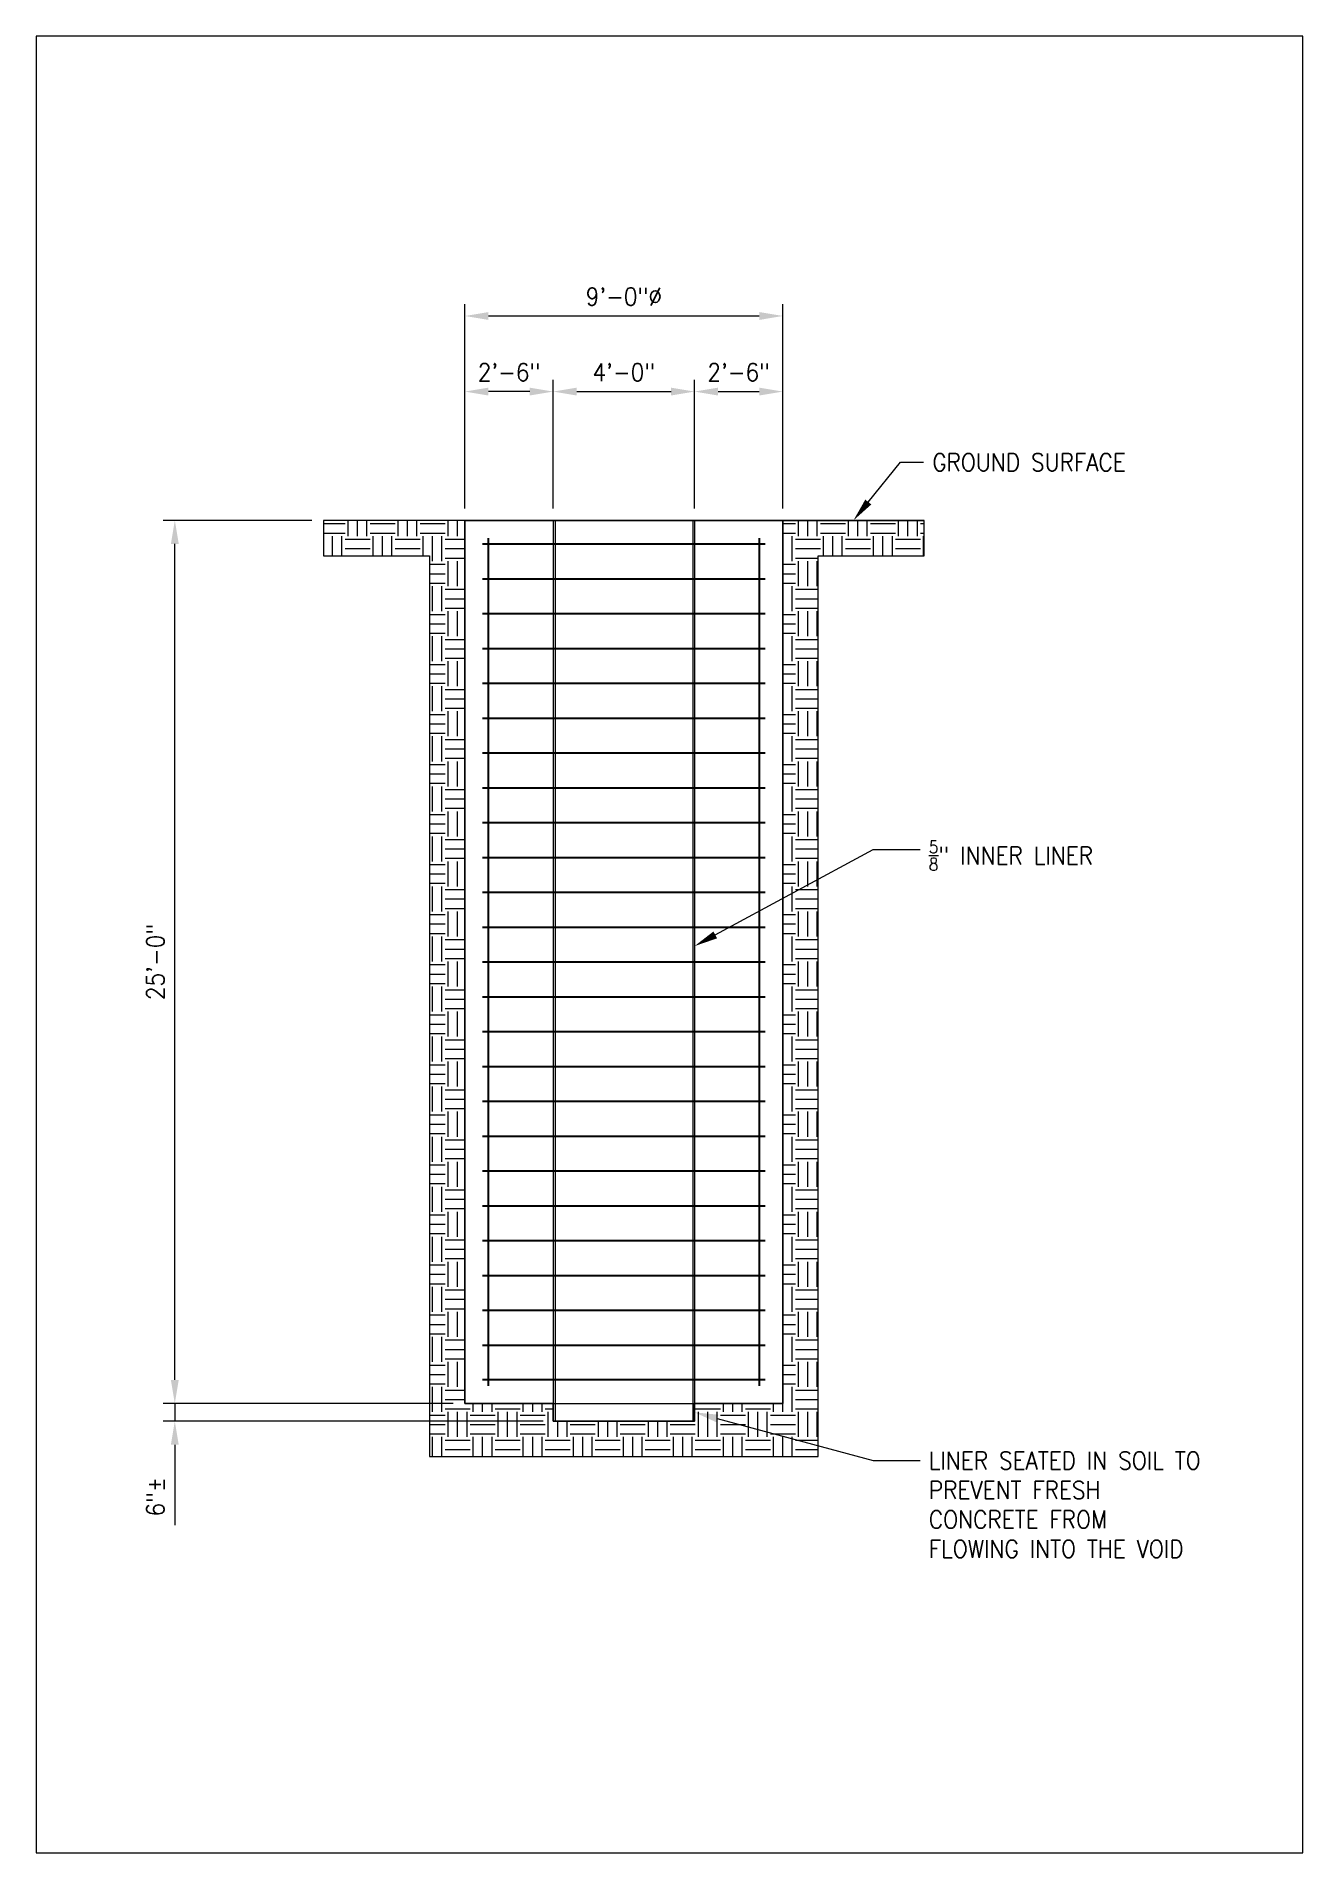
# Paper-space layout 'elevation' of a CAD drawing. Header units: inches. Extents: x 1.05 to 7.78, y 0.51 to 10.15.
# The model-space entities are those that its viewports show. They can reach past a viewport. Long polylines and large blocks are cut down to what shows.
import ezdxf
from ezdxf import colors
from ezdxf.entities.mleader import LeaderData, LeaderLine
from ezdxf.math import Vec2, Vec3

# ---------------------------------------------------------------- set-up
doc = ezdxf.new("R2010")
doc.units = ezdxf.units.IN
doc.header["$LTSCALE"] = 0.25
doc.header["$MEASUREMENT"] = 0
doc.linetypes.add('HIDDEN2', pattern=[0.1875, 0.125, -0.0625])
doc.layers.get('Defpoints').update_dxf_attribs({"lineweight": 18})
for name, color, linetype, lineweight in [('S-CONC', 11, 'Continuous', 25), ('S-CONC-HIDD', 1, 'HIDDEN2', 5), ('S-DIMS', 5, 'Continuous', 20), ('S-GRAD', 23, 'Continuous', 20), ('S-PATT', 8, 'Continuous', 5), ('S-RBAR', 6, 'Continuous', 30), ('S-TEXT', 7, 'Continuous', 20)]:
    doc.layers.add(name, color=color, linetype=linetype, lineweight=lineweight)
doc.layers.add('S-PATT-BOUN', color=125, linetype='Continuous', lineweight=5, plot=False)
doc.styles.add('3-32RS', font='ROMANS.shx', dxfattribs={"width": 0.9, "height": 0.09375})
doc.dimstyles.new('TECO-3_32', dxfattribs={"dimscale": 0, "dimtxt": 0.09375, "dimasz": 0.125, "dimexe": 0.0625, "dimexo": 0.0625, "dimgap": 0.046875, "dimtad": 1, "dimdec": 4, "dimzin": 3, "dimdsep": 46, "dimlunit": 4, "dimtxsty": '3-32RS', "dimcen": 0.125, "dimclrd": 256, "dimclre": 256, "dimclrt": 256, "dimadec": 0, "dimazin": 0, "dimtfac": 1, "dimtdec": 4, "dimtmove": 0, "dimatfit": 3, "dimfxl": 1, "dimtfill": 1, "dimtolj": 1, "dimtzin": 0, "dimlwd": 20, "dimlwe": 20, "dimarcsym": 0})

# ---------------------------------------------------------------- blocks, each defined once
blk = doc.blocks.new('*D36')
at = {"layer": 'Defpoints', "color": 0, "transparency": 16777216}
for p in [(1.7889, 7.5818), (2.5789, 7.5818), (3.3289, 2.8943)]:
    blk.add_point(p, dxfattribs=at)
at = {"layer": 'S-DIMS', "lineweight": 20, "transparency": 16777216}
for p, q in [((2.5164, 7.5818), (1.7264, 7.5818)), ((1.7889, 3.0193), (1.7889, 7.4568)), ((3.2664, 2.8943), (1.7264, 2.8943))]:
    blk.add_line(p, q, dxfattribs=at)
at = {"layer": 'S-DIMS', "transparency": 16777216}
for points in [[(1.768, 7.4568), (1.8097, 7.4568), (1.7889, 7.5818)], [(1.768, 3.0193), (1.8097, 3.0193), (1.7889, 2.8943)]]:
    blk.add_solid(points, dxfattribs=at)
at = {"layer": 'S-DIMS', "transparency": 16777216, "insert": (1.6862, 5.238), "char_height": 0.09375, "attachment_point": 5, "rotation": 90, "style": '3-32RS', "bg_fill": 3, "box_fill_scale": 1.25, "bg_fill_color": 256, "bg_fill_true_color": 13158600, "bg_fill_transparency": 0}
blk.add_mtext('\\A1;25\'-0"', dxfattribs=at)
blk = doc.blocks.new('*D37')
at = {"layer": 'Defpoints', "color": 0, "transparency": 16777216}
for p in [(5.0164, 8.6665), (3.3289, 7.5818), (5.0164, 7.5818)]:
    blk.add_point(p, dxfattribs=at)
at = {"layer": 'S-DIMS', "lineweight": 20, "transparency": 16777216}
for p, q in [((3.3289, 7.6443), (3.3289, 8.729)), ((5.0164, 7.6443), (5.0164, 8.729)), ((3.4539, 8.6665), (4.8914, 8.6665))]:
    blk.add_line(p, q, dxfattribs=at)
at = {"layer": 'S-DIMS', "transparency": 16777216}
for points in [[(3.4539, 8.6873), (3.4539, 8.6456), (3.3289, 8.6665)], [(4.8914, 8.6873), (4.8914, 8.6456), (5.0164, 8.6665)]]:
    blk.add_solid(points, dxfattribs=at)
at = {"layer": 'S-DIMS', "transparency": 16777216, "insert": (4.1727, 8.7691), "char_height": 0.09375, "attachment_point": 5, "style": '3-32RS', "bg_fill": 3, "box_fill_scale": 1.25, "bg_fill_color": 256, "bg_fill_true_color": 13158600, "bg_fill_transparency": 0}
blk.add_mtext('\\A1;9\'-0"%%C', dxfattribs=at)
blk = doc.blocks.new('*D38')
at = {"layer": 'Defpoints', "color": 0, "transparency": 16777216}
for p in [(3.3289, 2.8943), (1.7889, 2.8005), (3.8074, 2.8005)]:
    blk.add_point(p, dxfattribs=at)
at = {"layer": 'S-DIMS', "lineweight": 20, "transparency": 16777216}
for p, q in [((1.7889, 3.0193), (1.7889, 3.1443)), ((3.2664, 2.8943), (1.7264, 2.8943)), ((1.7889, 2.8943), (1.7889, 2.8005)), ((3.7449, 2.8005), (1.7264, 2.8005)), ((1.7889, 2.6755), (1.7889, 2.2479))]:
    blk.add_line(p, q, dxfattribs=at)
at = {"layer": 'S-DIMS', "transparency": 16777216}
for points in [[(1.768, 3.0193), (1.8097, 3.0193), (1.7889, 2.8943)], [(1.768, 2.6755), (1.8097, 2.6755), (1.7889, 2.8005)]]:
    blk.add_solid(points, dxfattribs=at)
at = {"layer": 'S-DIMS', "transparency": 16777216, "insert": (1.6862, 2.3992), "char_height": 0.09375, "attachment_point": 5, "rotation": 90, "style": '3-32RS', "bg_fill": 3, "box_fill_scale": 1.25, "bg_fill_color": 256, "bg_fill_true_color": 13158600, "bg_fill_transparency": 0}
blk.add_mtext('\\A1;6"%%P', dxfattribs=at)
blk = doc.blocks.new('*D39')
at = {"layer": 'Defpoints', "color": 0, "transparency": 16777216}
for p in [(3.3289, 7.5818), (3.7977, 7.5818)]:
    blk.add_point(p, dxfattribs=at)
at = {"layer": 'S-DIMS', "lineweight": 20, "transparency": 16777216}
for p, q in [((3.3289, 7.6443), (3.3289, 8.3277)), ((3.7977, 7.6443), (3.7977, 8.3277)), ((3.6727, 8.2652), (3.4539, 8.2652))]:
    blk.add_line(p, q, dxfattribs=at)
at = {"layer": 'S-DIMS', "transparency": 16777216}
for points in [[(3.4539, 8.2861), (3.4539, 8.2444), (3.3289, 8.2652)], [(3.6727, 8.2861), (3.6727, 8.2444), (3.7977, 8.2652)]]:
    blk.add_solid(points, dxfattribs=at)
at = {"layer": 'S-DIMS', "transparency": 16777216, "insert": (3.5633, 8.3679), "char_height": 0.09375, "attachment_point": 5, "style": '3-32RS', "bg_fill": 3, "box_fill_scale": 1.25, "bg_fill_color": 256, "bg_fill_true_color": 13158600, "bg_fill_transparency": 0}
blk.add_mtext('\\A1;2\'-6"', dxfattribs=at)
at = {"layer": 'Defpoints', "color": 0, "transparency": 16777216}
blk.add_point((3.3289, 8.2652), dxfattribs=at)
blk = doc.blocks.new('*D40')
at = {"layer": 'Defpoints', "color": 0, "transparency": 16777216}
for p in [(4.5477, 8.2652), (3.7977, 7.5818), (4.5477, 7.5818)]:
    blk.add_point(p, dxfattribs=at)
at = {"layer": 'S-DIMS', "lineweight": 20, "transparency": 16777216}
for p, q in [((3.7977, 7.6443), (3.7977, 8.3277)), ((4.5477, 7.6443), (4.5477, 8.3277)), ((3.9227, 8.2652), (4.4227, 8.2652))]:
    blk.add_line(p, q, dxfattribs=at)
at = {"layer": 'S-DIMS', "transparency": 16777216}
for points in [[(3.9227, 8.2861), (3.9227, 8.2444), (3.7977, 8.2652)], [(4.4227, 8.2861), (4.4227, 8.2444), (4.5477, 8.2652)]]:
    blk.add_solid(points, dxfattribs=at)
at = {"layer": 'S-DIMS', "transparency": 16777216, "insert": (4.1727, 8.3679), "char_height": 0.09375, "attachment_point": 5, "style": '3-32RS', "bg_fill": 3, "box_fill_scale": 1.25, "bg_fill_color": 256, "bg_fill_true_color": 13158600, "bg_fill_transparency": 0}
blk.add_mtext('\\A1;4\'-0"', dxfattribs=at)
blk = doc.blocks.new('*D41')
at = {"layer": 'Defpoints', "color": 0, "transparency": 16777216}
for p in [(4.5477, 7.5818), (5.0164, 7.5818)]:
    blk.add_point(p, dxfattribs=at)
at = {"layer": 'S-DIMS', "lineweight": 20, "transparency": 16777216}
for p, q in [((4.5477, 7.6443), (4.5477, 8.3277)), ((5.0164, 7.6443), (5.0164, 8.3277)), ((4.6727, 8.2652), (4.8914, 8.2652))]:
    blk.add_line(p, q, dxfattribs=at)
at = {"layer": 'S-DIMS', "transparency": 16777216}
for points in [[(4.6727, 8.2861), (4.6727, 8.2444), (4.5477, 8.2652)], [(4.8914, 8.2861), (4.8914, 8.2444), (5.0164, 8.2652)]]:
    blk.add_solid(points, dxfattribs=at)
at = {"layer": 'S-DIMS', "transparency": 16777216, "insert": (4.782, 8.3679), "char_height": 0.09375, "attachment_point": 5, "style": '3-32RS', "bg_fill": 3, "box_fill_scale": 1.25, "bg_fill_color": 256, "bg_fill_true_color": 13158600, "bg_fill_transparency": 0}
blk.add_mtext('\\A1;2\'-6"', dxfattribs=at)
at = {"layer": 'Defpoints', "color": 0, "transparency": 16777216}
blk.add_point((5.0164, 8.2652), dxfattribs=at)

msp = doc.modelspace()

# ---------------------------------------------------------------- hatches: boundary and pattern name
at = {"layer": 'S-PATT'}
h = msp.add_hatch(dxfattribs=at)
h.set_pattern_fill('EARTH', color=256, scale=34)
h.paths.add_polyline_path([(375.25, 55.31), (327.25, 55.31), (327.25, -244.69), (297.25, -244.69), (297.25, -250.69), (249.25, -250.69), (249.25, -244.69), (249.25, -250.69), (249.25, -244.69), (219.25, -244.69), (219.25, 55.31), (171.25, 55.31), (171.25, 43.31), (207.25, 43.31), (207.25, -262.69), (339.25, -262.69), (339.25, 43.31), (375.25, 43.31)])

# ---------------------------------------------------------------- linework, layer by layer
at = {"layer": 'S-CONC'}
for points in [[(249.25, -244.69), (219.25, -244.69), (219.25, 55.31), (327.25, 55.31), (327.25, -244.69), (297.25, -244.69)], [(249.25, -244.69), (249.25, -250.69), (297.25, -250.69), (297.25, -244.69)]]:
    msp.add_lwpolyline(points, dxfattribs=at)
at = {"layer": 'S-CONC-HIDD'}
for p, q in [((249.25, 55.31), (249.25, -250.69)), ((249.87, 55.31), (249.87, -250.69)), ((296.62, 55.31), (296.62, -250.69)), ((297.25, 55.31), (297.25, -250.69)), ((249.25, -244.69), (297.25, -244.69))]:
    msp.add_line(p, q, dxfattribs=at)
at = {"layer": 'S-GRAD'}
for p, q in [((219.25, 55.31), (171.25, 55.31)), ((327.25, 55.31), (375.25, 55.31))]:
    msp.add_line(p, q, dxfattribs=at)
at = {"layer": 'S-PATT-BOUN'}
msp.add_lwpolyline([(375.25, 55.31), (327.25, 55.31), (327.25, -244.69), (297.25, -244.69), (297.25, -250.69), (297.25, -250.69), (249.25, -250.69), (249.25, -244.69), (249.25, -250.69), (249.25, -244.69), (219.25, -244.69), (219.25, 55.31), (171.25, 55.31), (171.25, 43.31), (207.25, 43.31), (207.25, -262.69), (339.25, -262.69), (339.25, 43.31), (375.25, 43.31)], close=True, dxfattribs=at)
at = {"layer": 'S-RBAR'}
for p, q in [((225.25, 47.31), (321.25, 47.31)), ((227.25, -238.69), (227.25, 49.31)), ((319.25, 49.31), (319.25, -238.69)), ((225.25, 35.48), (321.25, 35.48)), ((225.25, 23.64), (321.25, 23.64)), ((225.25, 11.81), (321.25, 11.81)), ((225.25, -0.02), (321.25, -0.02)), ((225.25, -11.86), (321.25, -11.86)), ((225.25, -23.69), (321.25, -23.69)), ((225.25, -35.52), (321.25, -35.52)), ((225.25, -47.36), (321.25, -47.36)), ((225.25, -59.19), (321.25, -59.19)), ((225.25, -71.02), (321.25, -71.02)), ((225.25, -82.86), (321.25, -82.86)), ((225.25, -94.69), (321.25, -94.69)), ((225.25, -106.52), (321.25, -106.52)), ((225.25, -118.36), (321.25, -118.36)), ((225.25, -130.19), (321.25, -130.19)), ((225.25, -142.02), (321.25, -142.02)), ((225.25, -153.86), (321.25, -153.86)), ((225.25, -165.69), (321.25, -165.69)), ((225.25, -177.52), (321.25, -177.52)), ((225.25, -189.36), (321.25, -189.36)), ((225.25, -201.19), (321.25, -201.19)), ((225.25, -213.02), (321.25, -213.02)), ((225.25, -224.86), (321.25, -224.86)), ((321.25, -236.69), (225.25, -236.69))]:
    msp.add_line(p, q, dxfattribs=at)

psp = doc.layouts.new('elevation')

# ---------------------------------------------------------------- linework, layer by layer
at = {"layer": 'Defpoints'}
psp.add_lwpolyline([(1.0536824, 10.1508763), (1.0536824, 0.5100915), (4.0446999, 0.5100915), (4.0446999, 0.5100915), (7.7757165, 0.5100915), (7.7757165, 10.1508763)], close=True, dxfattribs=at)

# ---------------------------------------------------------------- leaders
at = {"layer": 'S-TEXT'}
ml = psp.add_multileader_mtext('Standard', dxfattribs=at)
ml.set_content('GROUND SURFACE', color=256, style='3-32RS')
ml.set_leader_properties(color=256, lineweight=5)
ml.build(insert=Vec2(0, 0))
ml.multileader.update_dxf_attribs({"has_dogleg": 0, "dogleg_length": 0.36, "arrow_head_size": 0.125})
ctx = ml.context
ctx.base_point, ctx.char_height, ctx.arrow_head_size, ctx.landing_gap_size, ctx.plane_origin = Vec3(5.762822, 7.8897904), 0.09375, 0.125, 0.046875, Vec3(5.3914151, 7.581799)
notes = []
notes.append((ctx, [(0, (1, 1, 0), (5.402822, 7.8897904), (1, 0), 0.36, [(0, [(5.3914151, 7.581799), (5.640205, 7.8897904)], 0, [])])]))
ctx.mtext.insert, ctx.mtext.flow_direction = Vec3(5.809697, 7.9366654), 5
ml = psp.add_multileader_mtext('Standard', dxfattribs=at)
ml.set_content('\\A1;{\\H0.7x;\\S5/8;}" INNER LINER', color=256, style='3-32RS')
ml.set_leader_properties(color=256, lineweight=5)
ml.build(insert=Vec2(0, 0))
ml.multileader.update_dxf_attribs({"has_dogleg": 0, "dogleg_length": 0.36, "arrow_head_size": 0.125})
ctx = ml.context
ctx.base_point, ctx.char_height, ctx.arrow_head_size, ctx.landing_gap_size, ctx.plane_origin = Vec3(5.7446718, 5.8344429), 0.09375, 0.125, 0.046875, Vec3(4.5476651, 5.3220143)
notes.append((ctx, [(0, (1, 1, 0), (5.3846718, 5.8344429), (1, 0), 0.36, [(0, [(4.5476651, 5.3220143), (5.4966771, 5.8344429)], 0, [])])]))
ctx.mtext.insert, ctx.mtext.width, ctx.mtext.flow_direction = Vec3(5.7915468, 5.8813179), 1.243252017, 5
ml = psp.add_multileader_mtext('Standard', dxfattribs=at)
ml.set_content('\\A1;LINER SEATED IN SOIL TO PREVENT FRESH CONCRETE FROM FLOWING INTO THE VOID', color=256, style='3-32RS')
ml.set_leader_properties(color=256, lineweight=5)
ml.build(insert=Vec2(0, 0))
ml.multileader.update_dxf_attribs({"has_dogleg": 0, "dogleg_length": 0.36, "arrow_head_size": 0.125})
ctx = ml.context
ctx.base_point, ctx.char_height, ctx.arrow_head_size, ctx.landing_gap_size, ctx.plane_origin = Vec3(5.7446718, 2.5912342), 0.09375, 0.125, 0.046875, Vec3(4.5476651, 2.0788056)
notes.append((ctx, [(0, (1, 1, 0), (5.3846718, 2.5912342), (1, 0), 0.36, [(0, [(4.5476651, 2.847424), (5.4966771, 2.5912342)], 0, [])])]))
ctx.mtext.insert, ctx.mtext.width, ctx.mtext.flow_direction = Vec3(5.7915468, 2.6381092), 1.564108917, 5
for ctx, leaders in notes:
    for number, flags, end, landing, length, lines in leaders:
        leader = LeaderData()
        leader.index, (leader.has_last_leader_line, leader.has_dogleg_vector, leader.attachment_direction) = number, flags
        leader.last_leader_point, leader.dogleg_vector, leader.dogleg_length = Vec3(end), Vec3(landing), length
        for number, points, colour, breaks in lines:
            line = LeaderLine()
            line.index, line.vertices, line.color, line.breaks = number, Vec3.list(points), colors.encode_raw_color(colour), breaks
            leader.lines.append(line)
        ctx.leaders.append(leader)

# ---------------------------------------------------------------- viewports
at = {"layer": 'Defpoints', "view_target_point": (-5602.5607238, -23615.6408569)}
vp = psp.add_viewport(center=(4.4146995, 5.3304839), size=(6.7220341, 9.64078483), view_center_point=(5891.2987606, 23526.8674711), view_height=617.01022938, dxfattribs=at)
vp.dxf.flags = 0x10000  # cut along an outline
vp.dxf.clipping_boundary_handle = psp.add_lwpolyline([(1.0536824, 10.1508763), (1.0536824, 0.5100915), (4.0446999, 0.5100915), (4.0446999, 0.5100915), (7.7757165, 0.5100915), (7.7757165, 10.1508763)], format="xyb", close=True, dxfattribs={"invisible": 1}).dxf.handle

# ---------------------------------------------------------------- next in the draw order: dimensions: what is measured, and where the dimension line sits
at = {"layer": 'S-DIMS'}
dim = psp.add_linear_dim(base=(1.788863, 7.581799), p1=(3.3289151, 2.894299), p2=(2.5789151, 7.581799), angle=90, dimstyle='TECO-3_32', override={"dimscale": 1, "dimlfac": -64}, dxfattribs=at)
dim.commit()
dim.dimension.update_dxf_attribs({"geometry": '*D36', "text_midpoint": (1.6861844, 5.238049)})

# ---------------------------------------------------------------- next in the draw order: dimensions: what is measured, and where the dimension line sits
dim = psp.add_linear_dim(base=(5.0164151, 8.6664685), p1=(3.3289151, 7.581799), p2=(5.0164151, 7.581799), text='<>%%C', dimstyle='TECO-3_32', override={"dimscale": 1, "dimlfac": -64}, dxfattribs=at)
dim.commit()
dim.dimension.update_dxf_attribs({"geometry": '*D37', "text_midpoint": (4.1726651, 8.7691471)})
dim = psp.add_linear_dim(base=(1.788863, 2.800549), p1=(3.3289151, 2.894299), p2=(3.8074308, 2.800549), angle=90, text='<>%%P', dimstyle='TECO-3_32', override={"dimscale": 1, "dimlfac": -64}, dxfattribs=at)
dim.commit()
dim.dimension.update_dxf_attribs({"geometry": '*D38', "text_midpoint": (1.6861844, 2.3992097)})

# ---------------------------------------------------------------- next in the draw order: dimensions: what is measured, and where the dimension line sits
dim = psp.add_linear_dim(base=(3.3289151, 8.2652446), p1=(3.7976651, 7.581799), p2=(3.3289151, 7.581799), dimstyle='TECO-3_32', override={"dimscale": 1, "dimlfac": -64}, dxfattribs=at)
dim.commit()
dim.dimension.update_dxf_attribs({"geometry": '*D39', "text_midpoint": (3.5632901, 8.3679231)})

# ---------------------------------------------------------------- next in the draw order: dimensions: what is measured, and where the dimension line sits
dim = psp.add_linear_dim(base=(4.5476651, 8.2652446), p1=(3.7976651, 7.581799), p2=(4.5476651, 7.581799), dimstyle='TECO-3_32', override={"dimscale": 1, "dimlfac": -64}, dxfattribs=at)
dim.commit()
dim.dimension.update_dxf_attribs({"geometry": '*D40', "text_midpoint": (4.1726651, 8.3679231)})

# ---------------------------------------------------------------- next in the draw order: dimensions: what is measured, and where the dimension line sits
dim = psp.add_linear_dim(base=(5.0164151, 8.2652446), p1=(4.5476651, 7.581799), p2=(5.0164151, 7.581799), dimstyle='TECO-3_32', override={"dimscale": 1, "dimlfac": -64}, dxfattribs=at)
dim.commit()
dim.dimension.update_dxf_attribs({"geometry": '*D41', "text_midpoint": (4.7820401, 8.3679231)})

doc.saveas('drawing.dxf')
